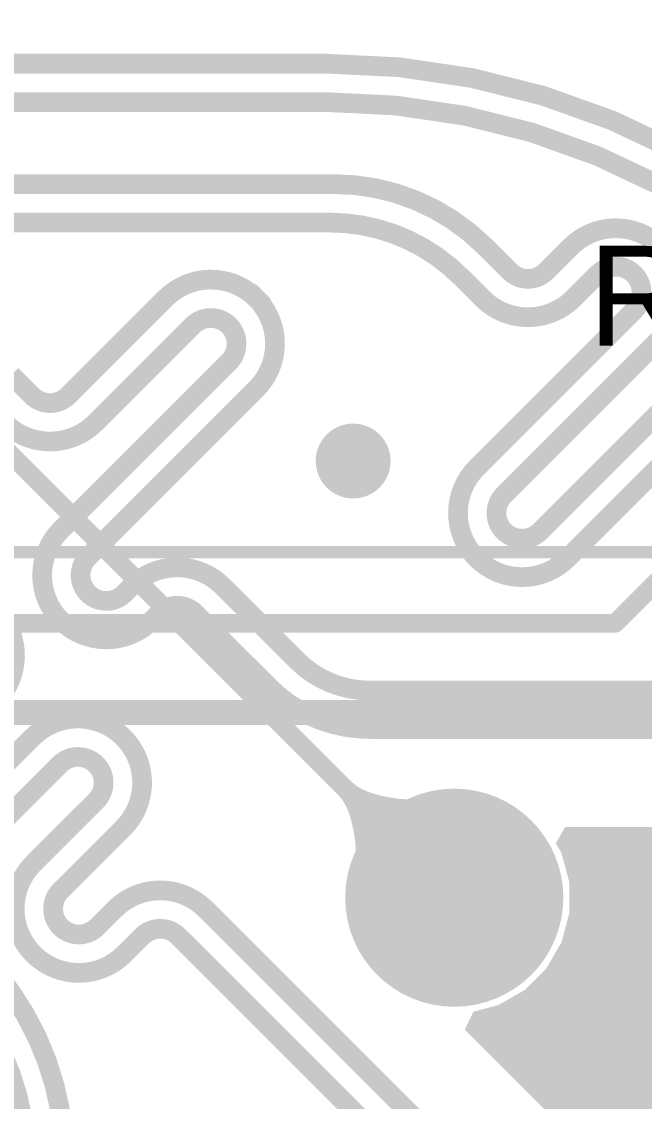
# Model space of a CAD drawing. Header units: inches. Extents: x -0.1 to 94.8, y -0.8 to 67.1.
# Drawn here: x 46.34 to 51.33, y 29.87 to 38.52 of the extents above; entities that cross this region are included whole.
import ezdxf

# ---------------------------------------------------------------- set-up
doc = ezdxf.new("R2010")
doc.units = ezdxf.units.IN
for name, color, linetype in [('Board Layer Stack Bottom Overlay', 54, 'Continuous'), ('Board Layer Stack Bottom Solder', 6, 'Continuous'), ('Bottom Layer', 5, 'Continuous'), ('Layer 1', 76, 'Continuous'), ('Layer 2', 16, 'Continuous'), ('Mechanical 15', 56, 'Continuous'), ('Mechanical 20', 56, 'Continuous'), ('Multi-Layer', 9, 'Continuous'), ('Pad Holes', 156, 'Continuous'), ('Top Layer', 1, 'Continuous'), ('Top Overlay', 2, 'Continuous'), ('Top Solder', 216, 'Continuous'), ('Via Holes', 16, 'Continuous')]:
    doc.layers.add(name, color=color, linetype=linetype)
doc.styles.add('Arial', font='', dxfattribs={"height": 0.2})
doc.styles.get('Arial').set_extended_font_data('Arial')

# ---------------------------------------------------------------- blocks, each defined once
blk = doc.blocks.new('JK00136NL_B_54')
at = {"layer": 'Board Layer Stack Bottom Solder'}
h = blk.add_hatch(color=6, dxfattribs=at)
edge = h.paths.add_edge_path()
edge.add_arc((14.740001, -3.58000046), 0.8741003599999999, 0, 360)
at = {"layer": 'Bottom Layer'}
h = blk.add_hatch(color=5, dxfattribs=at)
edge = h.paths.add_edge_path()
edge.add_arc((14.740001, -3.58000046), 0.77250036, 0, 360)
at = {"layer": 'Layer 1'}
h = blk.add_hatch(color=76, dxfattribs=at)
edge = h.paths.add_edge_path()
edge.add_arc((14.740001, -3.58000046), 0.77250036, 0, 360)
at = {"layer": 'Layer 2'}
h = blk.add_hatch(color=16, dxfattribs=at)
edge = h.paths.add_edge_path()
edge.add_arc((14.740001, -3.58000046), 0.77250036, 0, 360)
at = {"layer": 'Multi-Layer'}
h = blk.add_hatch(color=9, dxfattribs=at)
edge = h.paths.add_edge_path()
edge.add_arc((14.740001, -3.58000046), 0.77250036, 0, 360)
at = {"layer": 'Pad Holes'}
h = blk.add_hatch(color=7, dxfattribs=at)
edge = h.paths.add_edge_path()
edge.add_arc((14.740001, -3.58000046), 0.51500024, 0, 360)
at = {"layer": 'Top Layer'}
h = blk.add_hatch(color=1, dxfattribs=at)
edge = h.paths.add_edge_path()
edge.add_arc((14.740001, -3.58000046), 0.77250036, 0, 360)
at = {"layer": 'Top Solder'}
h = blk.add_hatch(color=216, dxfattribs=at)
edge = h.paths.add_edge_path()
edge.add_arc((14.740001, -3.58000046), 0.8741003599999999, 0, 360)
at = {"layer": 'Board Layer Stack Bottom Overlay'}
blk.add_lwpolyline([(16.20000062, 8.39499972, 0.1499997, 0.1499997, 0), (16.20000062, -8.39499972, 0.1499997, 0.1499997, 0)], format="xyseb", dxfattribs=at)
at = {"layer": 'Mechanical 15'}
blk.add_lwpolyline([(16.2249993, 8.39499972, 0.1999996, 0.1999996, 0), (16.2249993, -8.39499972, 0.1999996, 0.1999996, 0)], format="xyseb", dxfattribs=at)
at = {"layer": 'Mechanical 20'}
blk.add_lwpolyline([(17.51000054, 10.24199882, 0.0999998, 0.0999998, 0), (17.51000054, -10.24199882, 0.0999998, 0.0999998, 0)], format="xyseb", dxfattribs=at)

msp = doc.modelspace()

# ---------------------------------------------------------------- hatches: boundary and pattern name
at = {"layer": 'Bottom Layer'}
h = msp.add_hatch(color=5, dxfattribs=at)
edge = h.paths.add_edge_path()
edge.add_arc((48.99994771999999, 34.99997571999999), 0.2999994, 0, 360)
msp.add_hatch(color=5, dxfattribs=at).paths.add_polyline_path([(51.53673207999999, 31.93637504), (51.49036946, 31.85607294), (51.42750191999999, 31.6214506), (51.42750191999999, 31.3785504), (51.49036946, 31.14392806), (51.61181702, 30.93357288), (51.78357436, 30.76181554), (51.99392953999999, 30.64036798), (52.22855187999999, 30.57750044), (52.47145207999999, 30.57750044), (52.70607441999999, 30.64036798), (52.9164296, 30.76181554), (53.08818694, 30.93357288), (53.13897678, 31.02154324), (53.28769123999999, 31.04112156), (53.85177698, 30.47703582), (53.8517846, 30.47702566), (53.97142876, 30.35738404), (53.97143638, 30.35737388), (54.11574393999999, 30.21306632), (53.57337265999999, 29.67069504), (53.57336249999999, 29.67068742), (53.5702256, 29.67382432), (53.36296921999999, 29.40372326), (53.31878084, 29.29704072), (53.18916463999999, 29.29697722), (53.15936281999999, 29.3041451), (53.04857563999999, 29.49603448), (52.88603596, 29.65857416), (52.686966, 29.77350662), (52.46493444, 29.8329985), (52.23506952, 29.8329985), (52.01303796, 29.77350662), (51.813968, 29.65857416), (51.65142831999999, 29.49603448), (51.53649586, 29.29696452), (51.47700397999999, 29.07493296), (51.47700397999999, 28.84506804), (51.50362318, 28.7457261), (51.40811155999999, 28.6212534), (51.25189139999999, 28.6212534), (51.15637978, 28.7457261), (51.18299898, 28.84506804), (51.18299898, 29.07493296), (51.1235071, 29.29696452), (51.00857464, 29.49603448), (50.84603496, 29.65857416), (50.646965, 29.77350662), (50.5326142, 29.80414664), (49.89412424, 30.4426366), (49.96295316, 30.58594086), (50.16607441999999, 30.64036798), (50.3764296, 30.76181554), (50.54818694, 30.93357288), (50.6696345, 31.14392806), (50.73250204, 31.3785504), (50.73250204, 31.6214506), (50.6696345, 31.85607294), (50.62327188, 31.93637504), (50.69827046, 32.06627826), (51.4617335, 32.06627826)])
at = {"layer": 'Layer 1'}
h = msp.add_hatch(color=76, dxfattribs=at)
edge = h.paths.add_edge_path()
edge.add_arc((48.99994771999999, 34.99997571999999), 0.2999994, 0, 360)
at = {"layer": 'Layer 2'}
h = msp.add_hatch(color=16, dxfattribs=at)
edge = h.paths.add_edge_path()
edge.add_arc((48.99994771999999, 34.99997571999999), 0.2999994, 0, 360)
msp.add_hatch(color=16, dxfattribs=at).paths.add_polyline_path([(48.99163176, 32.42443604), (49.02826618, 32.39438784), (49.07477612, 32.3676391), (49.13115904, 32.34418982), (49.1974124, 32.32404254), (49.27354128, 32.30719472), (49.35954314, 32.29364636), (49.56116325999999, 32.2764531), (49.67678406, 32.2728082), (49.80227784, 32.27246276), (49.03753972, 31.50772464), (49.03719427999999, 31.63321842), (49.01635612, 31.95045934), (49.00280776, 32.0364612), (48.98595993999999, 32.11259008), (48.96581266, 32.17884344), (48.94236338, 32.23522636), (48.91561464, 32.2817363), (48.88556644, 32.31837072)])
at = {"layer": 'Top Layer'}
h = msp.add_hatch(color=1, dxfattribs=at)
edge = h.paths.add_edge_path()
edge.add_arc((48.99994771999999, 34.99997571999999), 0.2999994, 0, 360)
at = {"layer": 'Via Holes'}
h = msp.add_hatch(color=7, dxfattribs=at)
edge = h.paths.add_edge_path()
edge.add_arc((48.99994771999999, 34.99997571999999), 0.1499997, 0, 360)

# ---------------------------------------------------------------- linework, layer by layer
at = {"layer": 'Bottom Layer'}
for points in [[(44.83210235999999, 38.18500364, 0.1580007, 0.1580007, 0), (48.78589176, 38.18500364, 0.1580007, 0.1580007, 0)], [(48.78588921999999, 38.18500364, 0.1580007, 0.1580007, -0.1988393543510983), (53.0177883, 36.43278718, 0.1580007, 0.1580007, 0)], [(44.83210235999999, 37.87700323999999, 0.1580007, 0.1580007, 0), (48.78589176, 37.87700323999999, 0.1580007, 0.1580007, 0)], [(48.78588921999999, 37.87700323999999, 0.1580007, 0.1580007, -0.1988387445991846), (52.8000595, 36.21493646, 0.1580007, 0.1580007, 0)], [(44.597447, 37.2196614, 0.1580007, 0.1580007, 0), (48.78145692, 37.2196614, 0.1580007, 0.1580007, 0)], [(48.78145692, 37.2196614, 0.1580007, 0.1580007, 0), (48.84655966, 37.2196614, 0.1580007, 0.1580007, 0)], [(48.84655712, 37.2196614, 0.1580007, 0.1580007, -0.198912367379658), (50.05750466, 36.71806982, 0.1580007, 0.1580007, 0)], [(44.597447, 36.911661, 0.1580007, 0.1580007, 0), (48.78145692, 36.911661, 0.1580007, 0.1580007, 0)], [(48.78145692, 36.911661, 0.1580007, 0.1580007, 0), (48.80759098, 36.911661, 0.1580007, 0.1580007, 0)], [(48.80769257999999, 36.911661, 0.1580007, 0.1580007, -0.0001607510080370094), (48.80759098, 36.911661, 0.1580007, 0.1580007, 0)], [(48.80769512, 36.91165846, 0.1580007, 0.1580007, -0.2006120642297028), (49.86801558, 36.47197938, 0.1580007, 0.1580007, 0)], [(50.74102882, 36.71556284, 0.1580007, 0.1580007, -0.3756625031943547), (51.41636656, 36.76067324, 0.1580007, 0.1580007, 0)], [(50.05750466, 36.71806982, 0.1580007, 0.1580007, 0), (50.0575072, 36.71806982, 0.1580007, 0.1580007, 0)], [(50.0575072, 36.71806982, 0.1580007, 0.1580007, 0), (50.05957476, 36.71600226, 0.1580007, 0.1580007, 0)], [(50.05957476, 36.71600226, 0.1580007, 0.1580007, 0), (50.05957729999999, 36.71600226, 0.1580007, 0.1580007, 0)], [(50.05957729999999, 36.71600226, 0.1580007, 0.1580007, 0), (50.09009286, 36.6854867, 0.1580007, 0.1580007, 0)], [(50.54618542, 36.52071944, 0.1580007, 0.1580007, 0), (50.74102882, 36.71556284, 0.1580007, 0.1580007, 0)], [(50.09009032, 36.68548415999999, 0.1580007, 0.1580007, 0), (50.09009286, 36.6854867, 0.1580007, 0.1580007, 0)], [(50.09009032, 36.68548415999999, 0.1580007, 0.1580007, 0), (50.25485504, 36.52071944, 0.1580007, 0.1580007, 0)], [(50.95881858, 36.49777308, 0.1580007, 0.1580007, -0.9984666764447183), (51.25059346, 36.20689736, 0.1580007, 0.1580007, 0)], [(47.496349, 36.30399648, 0.1580007, 0.1580007, -0.3756611733013923), (48.17168674, 36.34910688, 0.1580007, 0.1580007, 0)], [(49.86801304, 36.47197684, 0.1580007, 0.1580007, 0), (49.86801558, 36.47197684, 0.1580007, 0.1580007, 0)], [(49.86801558, 36.47197684, 0.1580007, 0.1580007, 0), (49.86970468, 36.47028774, 0.1580007, 0.1580007, 0)], [(49.86970468, 36.47028774, 0.1580007, 0.1580007, 0), (49.8697123, 36.47028774, 0.1580007, 0.1580007, 0)], [(49.8697123, 36.47028774, 0.1580007, 0.1580007, 0), (49.8723031, 36.46769694, 0.1580007, 0.1580007, 0)], [(49.87230056, 36.46769439999999, 0.1580007, 0.1580007, 0), (49.8723031, 36.46769694, 0.1580007, 0.1580007, 0)], [(49.87230056, 36.46769439999999, 0.1580007, 0.1580007, 0), (49.91312344, 36.42687152, 0.1580007, 0.1580007, 0)], [(50.54618542, 36.52071944, 0.1580007, 0.1580007, -0.4142161160012043), (50.25485758, 36.52072198, 0.1580007, 0.1580007, 0)], [(50.76397264, 36.30293222, 0.1580007, 0.1580007, 0), (50.95881603999999, 36.49777562, 0.1580007, 0.1580007, 0)], [(50.95881603999999, 36.49777562, 0.1580007, 0.1580007, 0), (50.95881858, 36.49777308, 0.1580007, 0.1580007, 0)], [(49.91312344, 36.42687406, 0.1580007, 0.1580007, 0), (49.91312598, 36.42687406, 0.1580007, 0.1580007, 0)], [(49.91312598, 36.42687406, 0.1580007, 0.1580007, 0), (49.93200072, 36.40799931999999, 0.1580007, 0.1580007, 0)], [(49.93200072, 36.40799931999999, 0.1580007, 0.1580007, 0), (49.93200325999999, 36.40799931999999, 0.1580007, 0.1580007, 0)], [(49.93200325999999, 36.40799931999999, 0.1580007, 0.1580007, 0), (50.0361966, 36.30380598, 0.1580007, 0.1580007, 0)], [(46.71713288, 35.52477782, 0.1580007, 0.1580007, 0), (47.496349, 36.30399394, 0.1580007, 0.1580007, 0)], [(48.17168674, 36.34910434, 0.1580007, 0.1580007, 0), (48.17814595999999, 36.34910434, 0.1580007, 0.1580007, 0)], [(48.17814595999999, 36.34910434, 0.1580007, 0.1580007, 0), (48.22297696, 36.30427333999999, 0.1580007, 0.1580007, 0)], [(48.22297696, 36.30427333999999, 0.1580007, 0.1580007, -0.000383972454309028), (48.22353322, 36.30371708, 0.1580007, 0.1580007, 0)], [(48.22353322, 36.30371453999999, 0.1580007, 0.1580007, 0), (48.26836168, 36.25888608, 0.1580007, 0.1580007, 0)], [(50.03625247999999, 36.30374756, 0.1580007, 0.1580007, -0.000134115230310121), (50.03619406, 36.30380598, 0.1580007, 0.1580007, 0)], [(50.76397518, 36.30293222, 0.1580007, 0.1580007, -0.4148728150202895), (50.03625247999999, 36.30374756, 0.1580007, 0.1580007, 0)], [(50.76397264, 36.30293476, 0.1580007, 0.1580007, 0), (50.76397518, 36.30293222, 0.1580007, 0.1580007, 0)], [(48.26835913999999, 36.25243448, 0.1580007, 0.1580007, -0.3756711314961124), (48.22324874, 35.57708404, 0.1580007, 0.1580007, 0)], [(48.26836168, 36.25243193999999, 0.1580007, 0.1580007, 0), (48.26836168, 36.25888862, 0.1580007, 0.1580007, 0)], [(49.99048422, 34.94678811999999, 0.1580007, 0.1580007, 0), (51.25059346, 36.20689736, 0.1580007, 0.1580007, 0)], [(47.71413876, 36.08620671999999, 0.1580007, 0.1580007, -0.9984652885303531), (48.00591364, 35.79532845999999, 0.1580007, 0.1580007, 0)], [(46.9349201, 35.3069906, 0.1580007, 0.1580007, 0), (47.71413621999999, 36.08620671999999, 0.1580007, 0.1580007, 0)], [(47.71413621999999, 36.08620671999999, 0.1580007, 0.1580007, 0), (47.71413876, 36.08620418, 0.1580007, 0.1580007, 0)], [(50.20827144, 34.7290009, 0.1580007, 0.1580007, 0), (51.46723005999999, 35.98795952, 0.1580007, 0.1580007, 0)], [(46.65853, 34.44794482, 0.1580007, 0.1580007, 0), (48.00591364, 35.79532845999999, 0.1580007, 0.1580007, 0)], [(50.4991497, 34.43722347999999, 0.1580007, 0.1580007, 0), (51.84957118, 35.78764496, 0.1580007, 0.1580007, 0)], [(46.26103778, 35.68954254, 0.1580007, 0.1580007, 0), (46.4258025, 35.52477782, 0.1580007, 0.1580007, 0)], [(46.71713288, 35.52477782, 0.1580007, 0.1580007, -0.4142135623730951), (46.42580503999999, 35.52477782, 0.1580007, 0.1580007, 0)], [(46.87631722, 34.2301576, 0.1580007, 0.1580007, 0), (48.22255024, 35.57639062, 0.1580007, 0.1580007, 0)], [(48.22325128, 35.57708658, 0.1580007, 0.1580007, -0.001605704291821348), (48.22255024, 35.57639062, 0.1580007, 0.1580007, 0)], [(50.71808499999999, 34.22058434, 0.1580007, 0.1580007, 0), (52.0673584, 35.56985774, 0.1580007, 0.1580007, 0)], [(46.93492264, 35.30698805999999, 0.1580007, 0.1580007, -0.4148731579082615), (46.20719994, 35.30780848, 0.1580007, 0.1580007, 0)], [(46.9349201, 35.30699314, 0.1580007, 0.1580007, 0), (46.93492264, 35.3069906, 0.1580007, 0.1580007, 0)], [(49.98996352, 34.22040908, 0.1580007, 0.1580007, -0.4137909435407522), (49.99048422, 34.94678811999999, 0.1580007, 0.1580007, 0)], [(50.4991497, 34.43722347999999, 0.1580007, 0.1580007, -0.9984449132967944), (50.20827144, 34.72899836, 0.1580007, 0.1580007, 0)], [(50.20827144, 34.72899836, 0.1580007, 0.1580007, 0), (50.20827144, 34.7290009, 0.1580007, 0.1580007, 0)], [(46.65801183999999, 33.7215607, 0.1580007, 0.1580007, -0.4137944444854764), (46.65853, 34.44794735999999, 0.1580007, 0.1580007, 0)], [(47.16719548, 33.93838018, 0.1580007, 0.1580007, -0.9984478621548867), (46.87631722, 34.23015506, 0.1580007, 0.1580007, 0)], [(46.87631722, 34.23015506, 0.1580007, 0.1580007, 0), (46.87631722, 34.2301576, 0.1580007, 0.1580007, 0)], [(49.99002448, 34.22034557999999, 0.1580007, 0.1580007, -0.0001399486445516376), (49.98996352, 34.22040908, 0.1580007, 0.1580007, 0)], [(49.99002194, 34.22034557999999, 0.1580007, 0.1580007, 0), (49.99020482, 34.2201627, 0.1580007, 0.1580007, 0)], [(49.99076362, 34.21960644, 0.1580007, 0.1580007, -0.0003843680420593762), (49.99020736, 34.2201627, 0.1580007, 0.1580007, 0)], [(49.99076362, 34.2196039, 0.1580007, 0.1580007, 0), (49.99126146, 34.21910606, 0.1580007, 0.1580007, 0)], [(49.99139608, 34.21897397999999, 0.1580007, 0.1580007, -0.0003061498352590103), (49.99126146, 34.2191086, 0.1580007, 0.1580007, 0)], [(50.7173865, 34.21988076, 0.1580007, 0.1580007, -0.413476873681927), (49.99139608, 34.21897397999999, 0.1580007, 0.1580007, 0)], [(50.71808499999999, 34.22058434, 0.1580007, 0.1580007, -0.00160945886070411), (50.7173865, 34.21988076, 0.1580007, 0.1580007, 0)], [(47.22624032, 33.99742756, 0.1580007, 0.1580007, -0.4142186743333593), (47.95315275999999, 33.99743518, 0.1580007, 0.1580007, 0)], [(47.16719548, 33.93838018, 0.1580007, 0.1580007, 0), (47.22624286, 33.99742756, 0.1580007, 0.1580007, 0)], [(47.22624286, 33.99742756, 0.1580007, 0.1580007, 0), (47.22624286, 33.9974301, 0.1580007, 0.1580007, 0)], [(47.95315275999999, 33.9974301, 0.1580007, 0.1580007, 0), (48.53095958, 33.41962328, 0.1580007, 0.1580007, 0)], [(47.38613078, 33.72174104, 0.1580007, 0.1580007, 0), (47.44403261999999, 33.77964288, 0.1580007, 0.1580007, 0)], [(47.44403261999999, 33.77964288, 0.1580007, 0.1580007, -0.4142186743333593), (47.735363, 33.77964541999999, 0.1580007, 0.1580007, 0)], [(47.735363, 33.77964288, 0.1580007, 0.1580007, 0), (48.31316982, 33.20183606, 0.1580007, 0.1580007, 0)], [(46.18521624, 33.75232264, 0.1580007, 0.1580007, -0.3756605095022637), (46.14010838, 33.07698744, 0.1580007, 0.1580007, 0)], [(46.65806771999999, 33.72150481999999, 0.1580007, 0.1580007, -0.0001396263410669889), (46.6580093, 33.72156578, 0.1580007, 0.1580007, 0)], [(46.65806771999999, 33.72150228, 0.1580007, 0.1580007, 0), (46.6582506, 33.7213194, 0.1580007, 0.1580007, 0)], [(46.6588094, 33.72076314, 0.1580007, 0.1580007, -0.0003839724543091667), (46.65825313999999, 33.7213194, 0.1580007, 0.1580007, 0)], [(46.6588094, 33.7207606, 0.1580007, 0.1580007, 0), (46.65930724, 33.72026276, 0.1580007, 0.1580007, 0)], [(46.65944185999999, 33.72013068, 0.1580007, 0.1580007, -0.0003054326285969432), (46.65930978, 33.72026276, 0.1580007, 0.1580007, 0)], [(47.38542974, 33.72103492, 0.1580007, 0.1580007, -0.4134725235762177), (46.65944694, 33.72012814, 0.1580007, 0.1580007, 0)], [(47.38613078, 33.72174104, 0.1580007, 0.1580007, -0.001610067626231539), (47.38543228, 33.72103746, 0.1580007, 0.1580007, 0)], [(48.53095704, 33.41962328, 0.1580007, 0.1580007, 0), (48.53095958, 33.41962582, 0.1580007, 0.1580007, 0)], [(48.53095958, 33.41962582, 0.1580007, 0.1580007, 0), (48.54779216, 33.40279324, 0.1580007, 0.1580007, 0)], [(49.13394796, 33.15999971999999, 0.1580007, 0.1580007, -0.198912367379658), (48.54779216, 33.40279324, 0.1580007, 0.1580007, 0)], [(48.31316982, 33.20183606, 0.1580007, 0.1580007, 0), (48.3300024, 33.18500348, 0.1580007, 0.1580007, 0)], [(49.13394542, 32.85199932, 0.1580007, 0.1580007, -0.198912367379658), (48.3300024, 33.18500348, 0.1580007, 0.1580007, 0)], [(49.13394796, 33.15999971999999, 0.1580007, 0.1580007, 0), (51.68891618, 33.15999971999999, 0.1580007, 0.1580007, 0)], [(46.43143114, 32.7856596, 0.1580007, 0.1580007, -0.4142186796260083), (47.15834358, 32.78566214, 0.1580007, 0.1580007, 0)], [(49.13394542, 32.85199932, 0.1580007, 0.1580007, 0), (51.69008966, 32.85199932, 0.1580007, 0.1580007, 0)], [(45.92942046, 32.28364384, 0.1580007, 0.1580007, 0), (46.43073518, 32.78495856, 0.1580007, 0.1580007, 0)], [(46.43073518, 32.78495856, 0.1580007, 0.1580007, -0.001603627429053275), (46.43143114, 32.7856596, 0.1580007, 0.1580007, 0)], [(47.15834358, 32.78566214, 0.1580007, 0.1580007, -0.4142145858207657), (47.15834104, 32.05875478, 0.1580007, 0.1580007, 0)], [(46.14720768, 32.06585662, 0.1580007, 0.1580007, 0), (46.64967302, 32.56832196, 0.1580007, 0.1580007, 0)], [(46.64967302, 32.56832196, 0.1580007, 0.1580007, -0.4133149586669284), (46.94055128, 32.56787238, 0.1580007, 0.1580007, 0)], [(46.94055128, 32.56787238, 0.1580007, 0.1580007, -0.4142186697229828), (46.94055128, 32.27654454, 0.1580007, 0.1580007, 0)], [(46.43923656, 31.77522474, 0.1580007, 0.1580007, 0), (46.94055382, 32.276542, 0.1580007, 0.1580007, 0)], [(46.94055128, 32.27654454, 0.1580007, 0.1580007, 0), (46.94055382, 32.276542, 0.1580007, 0.1580007, 0)], [(46.6558757, 31.55628944, 0.1580007, 0.1580007, 0), (47.15834104, 32.05875478, 0.1580007, 0.1580007, 0)], [(46.43853806, 31.04762142, 0.1580007, 0.1580007, -0.4142125389190126), (46.43853298, 31.77452624, 0.1580007, 0.1580007, 0)], [(46.43853298, 31.77452624, 0.1580007, 0.1580007, -0.00160945886070411), (46.43923656, 31.77522474, 0.1580007, 0.1580007, 0)], [(46.65632782, 31.26541117999999, 0.1580007, 0.1580007, -0.4133124066238796), (46.6558757, 31.55628944, 0.1580007, 0.1580007, 0)], [(47.09045446, 31.40820998, 0.1580007, 0.1580007, -0.4142186796260083), (47.8173669, 31.40821252, 0.1580007, 0.1580007, 0)], [(46.94765566, 31.26540864, 0.1580007, 0.1580007, 0), (47.09045446, 31.40820744, 0.1580007, 0.1580007, 0)], [(47.09045446, 31.40820744, 0.1580007, 0.1580007, 0), (47.09045446, 31.40820998, 0.1580007, 0.1580007, 0)], [(47.81736436, 31.40820998, 0.1580007, 0.1580007, 0), (48.3197916, 30.90578274, 0.1580007, 0.1580007, 0)], [(46.94765312, 31.26540864, 0.1580007, 0.1580007, -0.4142084550861817), (46.65632782, 31.26541117999999, 0.1580007, 0.1580007, 0)], [(46.94765312, 31.26540864, 0.1580007, 0.1580007, 0), (46.94765566, 31.26540864, 0.1580007, 0.1580007, 0)], [(47.16544287999999, 31.04762142, 0.1580007, 0.1580007, 0), (47.30824422, 31.19042276, 0.1580007, 0.1580007, 0)], [(47.30824422, 31.19042276, 0.1580007, 0.1580007, -0.4142212233603136), (47.5995746, 31.19042276, 0.1580007, 0.1580007, 0)], [(47.5995746, 31.19042276, 0.1580007, 0.1580007, 0), (48.10200438, 30.68799298, 0.1580007, 0.1580007, 0)], [(45.9967457, 31.05383426, 0.1580007, 0.1580007, -0.198912367379658), (46.68799908, 29.38500092, 0.1580007, 0.1580007, 0)], [(47.16544287999999, 31.04762142, 0.1580007, 0.1580007, -0.4142125389261651), (46.43853806, 31.04762142, 0.1580007, 0.1580007, 0)], [(45.77895847999999, 30.8360445, 0.1580007, 0.1580007, -0.1989123673796588), (46.37999867999999, 29.38500092, 0.1580007, 0.1580007, 0)], [(48.3197916, 30.90578274, 0.1580007, 0.1580007, 0), (48.43944338, 30.78613096, 0.1580007, 0.1580007, 0)], [(48.43944338, 30.7861335, 0.1580007, 0.1580007, 0), (48.43944592, 30.78613604, 0.1580007, 0.1580007, 0)], [(48.43944592, 30.78613604, 0.1580007, 0.1580007, 0), (50.23417182, 28.99141014, 0.1580007, 0.1580007, 0)], [(48.10200438, 30.68799552, 0.1580007, 0.1580007, 0), (48.10200691999999, 30.68799552, 0.1580007, 0.1580007, 0)], [(48.10200691999999, 30.68799552, 0.1580007, 0.1580007, 0), (48.22165615999999, 30.56834628, 0.1580007, 0.1580007, 0)], [(48.22165362, 30.56834374, 0.1580007, 0.1580007, 0), (48.22165615999999, 30.56834628, 0.1580007, 0.1580007, 0)], [(48.22165615999999, 30.56834374, 0.1580007, 0.1580007, 0), (49.05598266, 29.73401724, 0.1580007, 0.1580007, 0)]]:
    msp.add_lwpolyline(points, format="xyseb", dxfattribs=at)
for points in [[(48.74638968, 38.18500364, 0.07899908, 0.07899908, 1), (48.82538876, 38.18500364, 0.07899908, 0.07899908, 1)], [(48.74639222, 38.18500364, 0.07899908, 0.07899908, 1), (48.8253913, 38.18500364, 0.07899908, 0.07899908, 1)], [(48.74638968, 37.87700323999999, 0.07899908, 0.07899908, 1), (48.82538876, 37.87700323999999, 0.07899908, 0.07899908, 1)], [(48.74639222, 37.87700323999999, 0.07899908, 0.07899908, 1), (48.8253913, 37.87700323999999, 0.07899908, 0.07899908, 1)], [(48.74195738, 37.2196614, 0.07899908, 0.07899908, 1), (48.82095646, 37.2196614, 0.07899908, 0.07899908, 1)], [(48.74195738, 37.2196614, 0.07899908, 0.07899908, 1), (48.82095646, 37.2196614, 0.07899908, 0.07899908, 1)], [(48.80705758, 37.2196614, 0.07899908, 0.07899908, 1), (48.88605666, 37.2196614, 0.07899908, 0.07899908, 1)], [(48.80706012, 37.2196614, 0.07899908, 0.07899908, 1), (48.8860592, 37.2196614, 0.07899908, 0.07899908, 1)], [(48.74195738, 36.911661, 0.07899908, 0.07899908, 1), (48.82095646, 36.911661, 0.07899908, 0.07899908, 1)], [(48.74195738, 36.911661, 0.07899908, 0.07899908, 1), (48.82095646, 36.911661, 0.07899908, 0.07899908, 1)], [(48.76809144, 36.911661, 0.07899908, 0.07899908, 1), (48.84709052, 36.911661, 0.07899908, 0.07899908, 1)], [(48.76809144, 36.911661, 0.07899908, 0.07899908, 1), (48.84709052, 36.911661, 0.07899908, 0.07899908, 1)], [(48.76819303999999, 36.911661, 0.07899908, 0.07899908, 1), (48.84719212, 36.911661, 0.07899908, 0.07899908, 1)], [(48.76819558, 36.91165846, 0.07899908, 0.07899908, 1), (48.84719466, 36.91165846, 0.07899908, 0.07899908, 1)], [(50.01800512, 36.71806982, 0.07899908, 0.07899908, 1), (50.0970042, 36.71806982, 0.07899908, 0.07899908, 1)], [(50.01800512, 36.71806982, 0.07899908, 0.07899908, 1), (50.0970042, 36.71806982, 0.07899908, 0.07899908, 1)], [(50.01800765999999, 36.71806982, 0.07899908, 0.07899908, 1), (50.09700674, 36.71806982, 0.07899908, 0.07899908, 1)], [(50.01800765999999, 36.71806982, 0.07899908, 0.07899908, 1), (50.09700674, 36.71806982, 0.07899908, 0.07899908, 1)], [(50.02007522, 36.71600226, 0.07899908, 0.07899908, 1), (50.09907429999999, 36.71600226, 0.07899908, 0.07899908, 1)], [(50.02007522, 36.71600226, 0.07899908, 0.07899908, 1), (50.09907429999999, 36.71600226, 0.07899908, 0.07899908, 1)], [(50.02007775999999, 36.71600226, 0.07899908, 0.07899908, 1), (50.09907684, 36.71600226, 0.07899908, 0.07899908, 1)], [(50.02007775999999, 36.71600226, 0.07899908, 0.07899908, 1), (50.09907684, 36.71600226, 0.07899908, 0.07899908, 1)], [(50.70152928, 36.71556284, 0.07899908, 0.07899908, 1), (50.78052836, 36.71556284, 0.07899908, 0.07899908, 1)], [(50.70152928, 36.71556284, 0.07899908, 0.07899908, 1), (50.78052836, 36.71556284, 0.07899908, 0.07899908, 1)], [(50.05059078, 36.68548415999999, 0.07899908, 0.07899908, 1), (50.12958986, 36.68548415999999, 0.07899908, 0.07899908, 1)], [(50.05059078, 36.68548415999999, 0.07899908, 0.07899908, 1), (50.12958986, 36.68548415999999, 0.07899908, 0.07899908, 1)], [(50.05059332, 36.6854867, 0.07899908, 0.07899908, 1), (50.1295924, 36.6854867, 0.07899908, 0.07899908, 1)], [(50.05059332, 36.6854867, 0.07899908, 0.07899908, 1), (50.1295924, 36.6854867, 0.07899908, 0.07899908, 1)], [(49.8285135, 36.47197684, 0.07899908, 0.07899908, 1), (49.90751258, 36.47197684, 0.07899908, 0.07899908, 1)], [(49.82851604, 36.47197938, 0.07899908, 0.07899908, 1), (49.90751511999999, 36.47197938, 0.07899908, 0.07899908, 1)], [(49.82851604, 36.47197684, 0.07899908, 0.07899908, 1), (49.90751511999999, 36.47197684, 0.07899908, 0.07899908, 1)], [(49.82851604, 36.47197684, 0.07899908, 0.07899908, 1), (49.90751511999999, 36.47197684, 0.07899908, 0.07899908, 1)], [(49.83020514, 36.47028774, 0.07899908, 0.07899908, 1), (49.90920422, 36.47028774, 0.07899908, 0.07899908, 1)], [(49.83020514, 36.47028774, 0.07899908, 0.07899908, 1), (49.90920422, 36.47028774, 0.07899908, 0.07899908, 1)], [(49.83021275999999, 36.47028774, 0.07899908, 0.07899908, 1), (49.90921184, 36.47028774, 0.07899908, 0.07899908, 1)], [(49.83021275999999, 36.47028774, 0.07899908, 0.07899908, 1), (49.90921184, 36.47028774, 0.07899908, 0.07899908, 1)], [(49.83280102, 36.46769439999999, 0.07899908, 0.07899908, 1), (49.9118001, 36.46769439999999, 0.07899908, 0.07899908, 1)], [(49.83280102, 36.46769439999999, 0.07899908, 0.07899908, 1), (49.9118001, 36.46769439999999, 0.07899908, 0.07899908, 1)], [(49.83280356, 36.46769694, 0.07899908, 0.07899908, 1), (49.91180264, 36.46769694, 0.07899908, 0.07899908, 1)], [(49.83280356, 36.46769694, 0.07899908, 0.07899908, 1), (49.91180264, 36.46769694, 0.07899908, 0.07899908, 1)], [(50.2153555, 36.52071944, 0.07899908, 0.07899908, 1), (50.29435458, 36.52071944, 0.07899908, 0.07899908, 1)], [(50.21535804, 36.52072198, 0.07899908, 0.07899908, 1), (50.29435711999999, 36.52072198, 0.07899908, 0.07899908, 1)], [(50.50668588, 36.52071944, 0.07899908, 0.07899908, 1), (50.58568496, 36.52071944, 0.07899908, 0.07899908, 1)], [(50.50668588, 36.52071944, 0.07899908, 0.07899908, 1), (50.58568496, 36.52071944, 0.07899908, 0.07899908, 1)], [(50.91931649999999, 36.49777562, 0.07899908, 0.07899908, 1), (50.99831558, 36.49777562, 0.07899908, 0.07899908, 1)], [(50.91931649999999, 36.49777562, 0.07899908, 0.07899908, 1), (50.99831558, 36.49777562, 0.07899908, 0.07899908, 1)], [(50.91931904, 36.49777308, 0.07899908, 0.07899908, 1), (50.99831812, 36.49777308, 0.07899908, 0.07899908, 1)], [(50.91931904, 36.49777308, 0.07899908, 0.07899908, 1), (50.99831812, 36.49777308, 0.07899908, 0.07899908, 1)], [(49.8736239, 36.42687406, 0.07899908, 0.07899908, 1), (49.95262298, 36.42687406, 0.07899908, 0.07899908, 1)], [(49.8736239, 36.42687152, 0.07899908, 0.07899908, 1), (49.95262298, 36.42687152, 0.07899908, 0.07899908, 1)], [(49.87362644, 36.42687406, 0.07899908, 0.07899908, 1), (49.95262552, 36.42687406, 0.07899908, 0.07899908, 1)], [(49.87362644, 36.42687406, 0.07899908, 0.07899908, 1), (49.95262552, 36.42687406, 0.07899908, 0.07899908, 1)], [(49.89250118, 36.40799931999999, 0.07899908, 0.07899908, 1), (49.97150025999999, 36.40799931999999, 0.07899908, 0.07899908, 1)], [(49.89250118, 36.40799931999999, 0.07899908, 0.07899908, 1), (49.97150025999999, 36.40799931999999, 0.07899908, 0.07899908, 1)], [(49.89250371999999, 36.40799931999999, 0.07899908, 0.07899908, 1), (49.9715028, 36.40799931999999, 0.07899908, 0.07899908, 1)], [(49.89250371999999, 36.40799931999999, 0.07899908, 0.07899908, 1), (49.9715028, 36.40799931999999, 0.07899908, 0.07899908, 1)], [(47.45684946, 36.30399648, 0.07899908, 0.07899908, 1), (47.53584854, 36.30399648, 0.07899908, 0.07899908, 1)], [(47.45684946, 36.30399394, 0.07899908, 0.07899908, 1), (47.53584854, 36.30399394, 0.07899908, 0.07899908, 1)], [(48.1321872, 36.34910688, 0.07899908, 0.07899908, 1), (48.21118628, 36.34910688, 0.07899908, 0.07899908, 1)], [(48.1321872, 36.34910434, 0.07899908, 0.07899908, 1), (48.21118628, 36.34910434, 0.07899908, 0.07899908, 1)], [(48.13864641999999, 36.34910434, 0.07899908, 0.07899908, 1), (48.2176455, 36.34910434, 0.07899908, 0.07899908, 1)], [(48.13864641999999, 36.34910434, 0.07899908, 0.07899908, 1), (48.2176455, 36.34910434, 0.07899908, 0.07899908, 1)], [(48.18347742, 36.30427333999999, 0.07899908, 0.07899908, 1), (48.2624765, 36.30427333999999, 0.07899908, 0.07899908, 1)], [(48.18347742, 36.30427333999999, 0.07899908, 0.07899908, 1), (48.2624765, 36.30427333999999, 0.07899908, 0.07899908, 1)], [(48.18403368, 36.30371708, 0.07899908, 0.07899908, 1), (48.26303275999999, 36.30371708, 0.07899908, 0.07899908, 1)], [(48.18403368, 36.30371453999999, 0.07899908, 0.07899908, 1), (48.26303275999999, 36.30371453999999, 0.07899908, 0.07899908, 1)], [(49.99669452, 36.30380598, 0.07899908, 0.07899908, 1), (50.0756936, 36.30380598, 0.07899908, 0.07899908, 1)], [(49.99669706, 36.30380598, 0.07899908, 0.07899908, 1), (50.07569614, 36.30380598, 0.07899908, 0.07899908, 1)], [(49.99675293999999, 36.30374756, 0.07899908, 0.07899908, 1), (50.07575202, 36.30374756, 0.07899908, 0.07899908, 1)], [(49.99675293999999, 36.30374756, 0.07899908, 0.07899908, 1), (50.07575202, 36.30374756, 0.07899908, 0.07899908, 1)], [(50.7244731, 36.30293476, 0.07899908, 0.07899908, 1), (50.80347218, 36.30293476, 0.07899908, 0.07899908, 1)], [(50.7244731, 36.30293222, 0.07899908, 0.07899908, 1), (50.80347218, 36.30293222, 0.07899908, 0.07899908, 1)], [(50.72447564, 36.30293222, 0.07899908, 0.07899908, 1), (50.80347472, 36.30293222, 0.07899908, 0.07899908, 1)], [(50.72447564, 36.30293222, 0.07899908, 0.07899908, 1), (50.80347472, 36.30293222, 0.07899908, 0.07899908, 1)], [(48.2288596, 36.25243448, 0.07899908, 0.07899908, 1), (48.30785868, 36.25243448, 0.07899908, 0.07899908, 1)], [(48.22886214, 36.25888862, 0.07899908, 0.07899908, 1), (48.30786122, 36.25888862, 0.07899908, 0.07899908, 1)], [(48.22886214, 36.25888608, 0.07899908, 0.07899908, 1), (48.30786122, 36.25888608, 0.07899908, 0.07899908, 1)], [(48.22886214, 36.25243193999999, 0.07899908, 0.07899908, 1), (48.30786122, 36.25243193999999, 0.07899908, 0.07899908, 1)], [(51.21109392, 36.20689736, 0.07899908, 0.07899908, 1), (51.290093, 36.20689736, 0.07899908, 0.07899908, 1)], [(51.21109392, 36.20689736, 0.07899908, 0.07899908, 1), (51.290093, 36.20689736, 0.07899908, 0.07899908, 1)], [(47.67463667999999, 36.08620671999999, 0.07899908, 0.07899908, 1), (47.75363575999999, 36.08620671999999, 0.07899908, 0.07899908, 1)], [(47.67463667999999, 36.08620671999999, 0.07899908, 0.07899908, 1), (47.75363575999999, 36.08620671999999, 0.07899908, 0.07899908, 1)], [(47.67463922, 36.08620671999999, 0.07899908, 0.07899908, 1), (47.7536383, 36.08620671999999, 0.07899908, 0.07899908, 1)], [(47.67463922, 36.08620418, 0.07899908, 0.07899908, 1), (47.7536383, 36.08620418, 0.07899908, 0.07899908, 1)], [(47.9664141, 35.79532845999999, 0.07899908, 0.07899908, 1), (48.04541318, 35.79532845999999, 0.07899908, 0.07899908, 1)], [(47.9664141, 35.79532845999999, 0.07899908, 0.07899908, 1), (48.04541318, 35.79532845999999, 0.07899908, 0.07899908, 1)], [(46.38630296, 35.52477782, 0.07899908, 0.07899908, 1), (46.46530204, 35.52477782, 0.07899908, 0.07899908, 1)], [(46.3863055, 35.52477782, 0.07899908, 0.07899908, 1), (46.46530457999999, 35.52477782, 0.07899908, 0.07899908, 1)], [(46.67763334, 35.52477782, 0.07899908, 0.07899908, 1), (46.75663242, 35.52477782, 0.07899908, 0.07899908, 1)], [(46.67763334, 35.52477782, 0.07899908, 0.07899908, 1), (46.75663242, 35.52477782, 0.07899908, 0.07899908, 1)], [(48.1830507, 35.57639062, 0.07899908, 0.07899908, 1), (48.26204978, 35.57639062, 0.07899908, 0.07899908, 1)], [(48.1830507, 35.57639062, 0.07899908, 0.07899908, 1), (48.26204978, 35.57639062, 0.07899908, 0.07899908, 1)], [(48.18374919999999, 35.57708404, 0.07899908, 0.07899908, 1), (48.26274828, 35.57708404, 0.07899908, 0.07899908, 1)], [(48.18375174, 35.57708658, 0.07899908, 0.07899908, 1), (48.26275082, 35.57708658, 0.07899908, 0.07899908, 1)], [(46.89542056, 35.30699314, 0.07899908, 0.07899908, 1), (46.97441964, 35.30699314, 0.07899908, 0.07899908, 1)], [(46.89542056, 35.3069906, 0.07899908, 0.07899908, 1), (46.97441964, 35.3069906, 0.07899908, 0.07899908, 1)], [(46.8954231, 35.3069906, 0.07899908, 0.07899908, 1), (46.97442218, 35.3069906, 0.07899908, 0.07899908, 1)], [(46.8954231, 35.30698805999999, 0.07899908, 0.07899908, 1), (46.97442218, 35.30698805999999, 0.07899908, 0.07899908, 1)], [(49.95098468, 34.94678811999999, 0.07899908, 0.07899908, 1), (50.02998376, 34.94678811999999, 0.07899908, 0.07899908, 1)], [(49.95098468, 34.94678811999999, 0.07899908, 0.07899908, 1), (50.02998376, 34.94678811999999, 0.07899908, 0.07899908, 1)], [(50.1687719, 34.7290009, 0.07899908, 0.07899908, 1), (50.24777098, 34.7290009, 0.07899908, 0.07899908, 1)], [(50.1687719, 34.7290009, 0.07899908, 0.07899908, 1), (50.24777098, 34.7290009, 0.07899908, 0.07899908, 1)], [(50.1687719, 34.72899836, 0.07899908, 0.07899908, 1), (50.24777098, 34.72899836, 0.07899908, 0.07899908, 1)], [(50.1687719, 34.72899836, 0.07899908, 0.07899908, 1), (50.24777098, 34.72899836, 0.07899908, 0.07899908, 1)], [(46.61903046, 34.44794735999999, 0.07899908, 0.07899908, 1), (46.69802953999999, 34.44794735999999, 0.07899908, 0.07899908, 1)], [(46.61903046, 34.44794482, 0.07899908, 0.07899908, 1), (46.69802953999999, 34.44794482, 0.07899908, 0.07899908, 1)], [(50.45965016, 34.43722347999999, 0.07899908, 0.07899908, 1), (50.53864924, 34.43722347999999, 0.07899908, 0.07899908, 1)], [(50.45965016, 34.43722347999999, 0.07899908, 0.07899908, 1), (50.53864924, 34.43722347999999, 0.07899908, 0.07899908, 1)], [(46.83681768, 34.2301576, 0.07899908, 0.07899908, 1), (46.91581676, 34.2301576, 0.07899908, 0.07899908, 1)], [(46.83681768, 34.2301576, 0.07899908, 0.07899908, 1), (46.91581676, 34.2301576, 0.07899908, 0.07899908, 1)], [(46.83681768, 34.23015506, 0.07899908, 0.07899908, 1), (46.91581676, 34.23015506, 0.07899908, 0.07899908, 1)], [(46.83681768, 34.23015506, 0.07899908, 0.07899908, 1), (46.91581676, 34.23015506, 0.07899908, 0.07899908, 1)], [(49.95046397999999, 34.22040908, 0.07899908, 0.07899908, 1), (50.02946306, 34.22040908, 0.07899908, 0.07899908, 1)], [(49.95046397999999, 34.22040908, 0.07899908, 0.07899908, 1), (50.02946306, 34.22040908, 0.07899908, 0.07899908, 1)], [(49.9505224, 34.22034557999999, 0.07899908, 0.07899908, 1), (50.02952148, 34.22034557999999, 0.07899908, 0.07899908, 1)], [(49.95052494, 34.22034557999999, 0.07899908, 0.07899908, 1), (50.02952402, 34.22034557999999, 0.07899908, 0.07899908, 1)], [(49.95070527999999, 34.2201627, 0.07899908, 0.07899908, 1), (50.02970436, 34.2201627, 0.07899908, 0.07899908, 1)], [(49.95070782, 34.2201627, 0.07899908, 0.07899908, 1), (50.0297069, 34.2201627, 0.07899908, 0.07899908, 1)], [(49.95126407999999, 34.21960644, 0.07899908, 0.07899908, 1), (50.03026316, 34.21960644, 0.07899908, 0.07899908, 1)], [(49.95126407999999, 34.2196039, 0.07899908, 0.07899908, 1), (50.03026316, 34.2196039, 0.07899908, 0.07899908, 1)], [(49.95176192, 34.2191086, 0.07899908, 0.07899908, 1), (50.030761, 34.2191086, 0.07899908, 0.07899908, 1)], [(49.95176192, 34.21910606, 0.07899908, 0.07899908, 1), (50.030761, 34.21910606, 0.07899908, 0.07899908, 1)], [(49.95189654, 34.21897397999999, 0.07899908, 0.07899908, 1), (50.03089562, 34.21897397999999, 0.07899908, 0.07899908, 1)], [(49.95189654, 34.21897397999999, 0.07899908, 0.07899908, 1), (50.03089562, 34.21897397999999, 0.07899908, 0.07899908, 1)], [(50.67788696, 34.21988076, 0.07899908, 0.07899908, 1), (50.75688604, 34.21988076, 0.07899908, 0.07899908, 1)], [(50.67788696, 34.21988076, 0.07899908, 0.07899908, 1), (50.75688604, 34.21988076, 0.07899908, 0.07899908, 1)], [(50.67858545999999, 34.22058434, 0.07899908, 0.07899908, 1), (50.75758454, 34.22058434, 0.07899908, 0.07899908, 1)], [(50.67858545999999, 34.22058434, 0.07899908, 0.07899908, 1), (50.75758454, 34.22058434, 0.07899908, 0.07899908, 1)], [(47.12769594, 33.93838018, 0.07899908, 0.07899908, 1), (47.20669502, 33.93838018, 0.07899908, 0.07899908, 1)], [(47.12769594, 33.93838018, 0.07899908, 0.07899908, 1), (47.20669502, 33.93838018, 0.07899908, 0.07899908, 1)], [(47.18674077999999, 33.99742756, 0.07899908, 0.07899908, 1), (47.26573986, 33.99742756, 0.07899908, 0.07899908, 1)], [(47.18674332, 33.9974301, 0.07899908, 0.07899908, 1), (47.2657424, 33.9974301, 0.07899908, 0.07899908, 1)], [(47.18674332, 33.99742756, 0.07899908, 0.07899908, 1), (47.2657424, 33.99742756, 0.07899908, 0.07899908, 1)], [(47.18674332, 33.99742756, 0.07899908, 0.07899908, 1), (47.2657424, 33.99742756, 0.07899908, 0.07899908, 1)], [(47.91365322, 33.99743518, 0.07899908, 0.07899908, 1), (47.9926523, 33.99743518, 0.07899908, 0.07899908, 1)], [(47.91365322, 33.9974301, 0.07899908, 0.07899908, 1), (47.9926523, 33.9974301, 0.07899908, 0.07899908, 1)], [(47.40453308, 33.77964288, 0.07899908, 0.07899908, 1), (47.48353216, 33.77964288, 0.07899908, 0.07899908, 1)], [(47.40453308, 33.77964288, 0.07899908, 0.07899908, 1), (47.48353216, 33.77964288, 0.07899908, 0.07899908, 1)], [(47.69586346, 33.77964541999999, 0.07899908, 0.07899908, 1), (47.77486254, 33.77964541999999, 0.07899908, 0.07899908, 1)], [(47.69586346, 33.77964288, 0.07899908, 0.07899908, 1), (47.77486254, 33.77964288, 0.07899908, 0.07899908, 1)], [(46.61850976, 33.72156578, 0.07899908, 0.07899908, 1), (46.69750884, 33.72156578, 0.07899908, 0.07899908, 1)], [(46.61851229999999, 33.7215607, 0.07899908, 0.07899908, 1), (46.69751137999999, 33.7215607, 0.07899908, 0.07899908, 1)], [(46.61856818, 33.72150481999999, 0.07899908, 0.07899908, 1), (46.69756725999999, 33.72150481999999, 0.07899908, 0.07899908, 1)], [(46.61856818, 33.72150228, 0.07899908, 0.07899908, 1), (46.69756725999999, 33.72150228, 0.07899908, 0.07899908, 1)], [(46.61875106, 33.7213194, 0.07899908, 0.07899908, 1), (46.69775014, 33.7213194, 0.07899908, 0.07899908, 1)], [(46.6187536, 33.7213194, 0.07899908, 0.07899908, 1), (46.69775267999999, 33.7213194, 0.07899908, 0.07899908, 1)], [(46.61930986, 33.72076314, 0.07899908, 0.07899908, 1), (46.69830894, 33.72076314, 0.07899908, 0.07899908, 1)], [(46.61930986, 33.7207606, 0.07899908, 0.07899908, 1), (46.69830894, 33.7207606, 0.07899908, 0.07899908, 1)], [(46.6198077, 33.72026276, 0.07899908, 0.07899908, 1), (46.69880678, 33.72026276, 0.07899908, 0.07899908, 1)], [(46.61981024, 33.72026276, 0.07899908, 0.07899908, 1), (46.69880932, 33.72026276, 0.07899908, 0.07899908, 1)], [(46.61994231999999, 33.72013068, 0.07899908, 0.07899908, 1), (46.6989414, 33.72013068, 0.07899908, 0.07899908, 1)], [(46.6199474, 33.72012814, 0.07899908, 0.07899908, 1), (46.69894648, 33.72012814, 0.07899908, 0.07899908, 1)], [(47.3459302, 33.72103492, 0.07899908, 0.07899908, 1), (47.42492927999999, 33.72103492, 0.07899908, 0.07899908, 1)], [(47.34593273999999, 33.72103746, 0.07899908, 0.07899908, 1), (47.42493182, 33.72103746, 0.07899908, 0.07899908, 1)], [(47.34663124, 33.72174104, 0.07899908, 0.07899908, 1), (47.42563032, 33.72174104, 0.07899908, 0.07899908, 1)], [(47.34663124, 33.72174104, 0.07899908, 0.07899908, 1), (47.42563032, 33.72174104, 0.07899908, 0.07899908, 1)], [(48.4914575, 33.41962328, 0.07899908, 0.07899908, 1), (48.57045658, 33.41962328, 0.07899908, 0.07899908, 1)], [(48.49146004, 33.41962582, 0.07899908, 0.07899908, 1), (48.57045912, 33.41962582, 0.07899908, 0.07899908, 1)], [(48.49146004, 33.41962582, 0.07899908, 0.07899908, 1), (48.57045912, 33.41962582, 0.07899908, 0.07899908, 1)], [(48.49146004, 33.41962328, 0.07899908, 0.07899908, 1), (48.57045912, 33.41962328, 0.07899908, 0.07899908, 1)], [(48.50829262, 33.40279324, 0.07899908, 0.07899908, 1), (48.58729169999999, 33.40279324, 0.07899908, 0.07899908, 1)], [(48.50829262, 33.40279324, 0.07899908, 0.07899908, 1), (48.58729169999999, 33.40279324, 0.07899908, 0.07899908, 1)], [(48.27367028, 33.20183606, 0.07899908, 0.07899908, 1), (48.35266936, 33.20183606, 0.07899908, 0.07899908, 1)], [(48.27367028, 33.20183606, 0.07899908, 0.07899908, 1), (48.35266936, 33.20183606, 0.07899908, 0.07899908, 1)], [(48.29050286, 33.18500348, 0.07899908, 0.07899908, 1), (48.36950193999999, 33.18500348, 0.07899908, 0.07899908, 1)], [(48.29050286, 33.18500348, 0.07899908, 0.07899908, 1), (48.36950193999999, 33.18500348, 0.07899908, 0.07899908, 1)], [(49.09444842, 33.15999971999999, 0.07899908, 0.07899908, 1), (49.17344749999999, 33.15999971999999, 0.07899908, 0.07899908, 1)], [(49.09444842, 33.15999971999999, 0.07899908, 0.07899908, 1), (49.17344749999999, 33.15999971999999, 0.07899908, 0.07899908, 1)], [(49.09444587999999, 32.85199932, 0.07899908, 0.07899908, 1), (49.17344496, 32.85199932, 0.07899908, 0.07899908, 1)], [(49.09444587999999, 32.85199932, 0.07899908, 0.07899908, 1), (49.17344496, 32.85199932, 0.07899908, 0.07899908, 1)], [(46.39123564, 32.78495856, 0.07899908, 0.07899908, 1), (46.47023472, 32.78495856, 0.07899908, 0.07899908, 1)], [(46.39123564, 32.78495856, 0.07899908, 0.07899908, 1), (46.47023472, 32.78495856, 0.07899908, 0.07899908, 1)], [(46.3919316, 32.7856596, 0.07899908, 0.07899908, 1), (46.47093068, 32.7856596, 0.07899908, 0.07899908, 1)], [(46.3919316, 32.7856596, 0.07899908, 0.07899908, 1), (46.47093068, 32.7856596, 0.07899908, 0.07899908, 1)], [(47.11884404, 32.78566214, 0.07899908, 0.07899908, 1), (47.19784311999999, 32.78566214, 0.07899908, 0.07899908, 1)], [(47.11884404, 32.78566214, 0.07899908, 0.07899908, 1), (47.19784311999999, 32.78566214, 0.07899908, 0.07899908, 1)], [(46.61017348, 32.56832196, 0.07899908, 0.07899908, 1), (46.68917256, 32.56832196, 0.07899908, 0.07899908, 1)], [(46.61017348, 32.56832196, 0.07899908, 0.07899908, 1), (46.68917256, 32.56832196, 0.07899908, 0.07899908, 1)], [(46.90105174, 32.56787238, 0.07899908, 0.07899908, 1), (46.98005082, 32.56787238, 0.07899908, 0.07899908, 1)], [(46.90105174, 32.56787238, 0.07899908, 0.07899908, 1), (46.98005082, 32.56787238, 0.07899908, 0.07899908, 1)], [(46.90105174, 32.27654454, 0.07899908, 0.07899908, 1), (46.98005082, 32.27654454, 0.07899908, 0.07899908, 1)], [(46.90105174, 32.27654454, 0.07899908, 0.07899908, 1), (46.98005082, 32.27654454, 0.07899908, 0.07899908, 1)], [(46.90105428, 32.276542, 0.07899908, 0.07899908, 1), (46.98005335999999, 32.276542, 0.07899908, 0.07899908, 1)], [(46.90105428, 32.276542, 0.07899908, 0.07899908, 1), (46.98005335999999, 32.276542, 0.07899908, 0.07899908, 1)], [(47.11884149999999, 32.05875478, 0.07899908, 0.07899908, 1), (47.19784058, 32.05875478, 0.07899908, 0.07899908, 1)], [(47.11884149999999, 32.05875478, 0.07899908, 0.07899908, 1), (47.19784058, 32.05875478, 0.07899908, 0.07899908, 1)], [(46.39903344, 31.77452624, 0.07899908, 0.07899908, 1), (46.47803251999999, 31.77452624, 0.07899908, 0.07899908, 1)], [(46.39903344, 31.77452624, 0.07899908, 0.07899908, 1), (46.47803251999999, 31.77452624, 0.07899908, 0.07899908, 1)], [(46.39973702, 31.77522474, 0.07899908, 0.07899908, 1), (46.4787361, 31.77522474, 0.07899908, 0.07899908, 1)], [(46.39973702, 31.77522474, 0.07899908, 0.07899908, 1), (46.4787361, 31.77522474, 0.07899908, 0.07899908, 1)], [(46.61637616, 31.55628944, 0.07899908, 0.07899908, 1), (46.69537524, 31.55628944, 0.07899908, 0.07899908, 1)], [(46.61637616, 31.55628944, 0.07899908, 0.07899908, 1), (46.69537524, 31.55628944, 0.07899908, 0.07899908, 1)], [(47.05095492, 31.40820998, 0.07899908, 0.07899908, 1), (47.129954, 31.40820998, 0.07899908, 0.07899908, 1)], [(47.05095492, 31.40820998, 0.07899908, 0.07899908, 1), (47.129954, 31.40820998, 0.07899908, 0.07899908, 1)], [(47.05095492, 31.40820744, 0.07899908, 0.07899908, 1), (47.129954, 31.40820744, 0.07899908, 0.07899908, 1)], [(47.05095492, 31.40820744, 0.07899908, 0.07899908, 1), (47.129954, 31.40820744, 0.07899908, 0.07899908, 1)], [(47.77786482, 31.40820998, 0.07899908, 0.07899908, 1), (47.8568639, 31.40820998, 0.07899908, 0.07899908, 1)], [(47.77786736, 31.40821252, 0.07899908, 0.07899908, 1), (47.85686644, 31.40821252, 0.07899908, 0.07899908, 1)], [(46.61682828, 31.26541117999999, 0.07899908, 0.07899908, 1), (46.69582736, 31.26541117999999, 0.07899908, 0.07899908, 1)], [(46.61682828, 31.26541117999999, 0.07899908, 0.07899908, 1), (46.69582736, 31.26541117999999, 0.07899908, 0.07899908, 1)], [(46.90815358, 31.26540864, 0.07899908, 0.07899908, 1), (46.98715265999999, 31.26540864, 0.07899908, 0.07899908, 1)], [(46.90815358, 31.26540864, 0.07899908, 0.07899908, 1), (46.98715265999999, 31.26540864, 0.07899908, 0.07899908, 1)], [(46.90815611999999, 31.26540864, 0.07899908, 0.07899908, 1), (46.9871552, 31.26540864, 0.07899908, 0.07899908, 1)], [(46.90815611999999, 31.26540864, 0.07899908, 0.07899908, 1), (46.9871552, 31.26540864, 0.07899908, 0.07899908, 1)], [(47.26874468, 31.19042276, 0.07899908, 0.07899908, 1), (47.34774376, 31.19042276, 0.07899908, 0.07899908, 1)], [(47.26874468, 31.19042276, 0.07899908, 0.07899908, 1), (47.34774376, 31.19042276, 0.07899908, 0.07899908, 1)], [(47.56007506, 31.19042276, 0.07899908, 0.07899908, 1), (47.63907414, 31.19042276, 0.07899908, 0.07899908, 1)], [(47.56007506, 31.19042276, 0.07899908, 0.07899908, 1), (47.63907414, 31.19042276, 0.07899908, 0.07899908, 1)], [(46.39903852, 31.04762142, 0.07899908, 0.07899908, 1), (46.4780376, 31.04762142, 0.07899908, 0.07899908, 1)], [(46.39903852, 31.04762142, 0.07899908, 0.07899908, 1), (46.4780376, 31.04762142, 0.07899908, 0.07899908, 1)], [(47.12594334, 31.04762142, 0.07899908, 0.07899908, 1), (47.20494241999999, 31.04762142, 0.07899908, 0.07899908, 1)], [(47.12594334, 31.04762142, 0.07899908, 0.07899908, 1), (47.20494241999999, 31.04762142, 0.07899908, 0.07899908, 1)], [(48.28029206, 30.90578274, 0.07899908, 0.07899908, 1), (48.35929114, 30.90578274, 0.07899908, 0.07899908, 1)], [(48.28029206, 30.90578274, 0.07899908, 0.07899908, 1), (48.35929114, 30.90578274, 0.07899908, 0.07899908, 1)], [(48.39994384, 30.7861335, 0.07899908, 0.07899908, 1), (48.47894292, 30.7861335, 0.07899908, 0.07899908, 1)], [(48.39994384, 30.78613096, 0.07899908, 0.07899908, 1), (48.47894292, 30.78613096, 0.07899908, 0.07899908, 1)], [(48.39994638, 30.78613604, 0.07899908, 0.07899908, 1), (48.47894546, 30.78613604, 0.07899908, 0.07899908, 1)], [(48.39994638, 30.78613604, 0.07899908, 0.07899908, 1), (48.47894546, 30.78613604, 0.07899908, 0.07899908, 1)], [(48.06250484, 30.68799552, 0.07899908, 0.07899908, 1), (48.14150392, 30.68799552, 0.07899908, 0.07899908, 1)], [(48.06250484, 30.68799298, 0.07899908, 0.07899908, 1), (48.14150392, 30.68799298, 0.07899908, 0.07899908, 1)], [(48.06250738, 30.68799552, 0.07899908, 0.07899908, 1), (48.14150646, 30.68799552, 0.07899908, 0.07899908, 1)], [(48.06250738, 30.68799552, 0.07899908, 0.07899908, 1), (48.14150646, 30.68799552, 0.07899908, 0.07899908, 1)], [(48.18215408, 30.56834374, 0.07899908, 0.07899908, 1), (48.26115316, 30.56834374, 0.07899908, 0.07899908, 1)], [(48.18215661999999, 30.56834628, 0.07899908, 0.07899908, 1), (48.2611557, 30.56834628, 0.07899908, 0.07899908, 1)], [(48.18215661999999, 30.56834628, 0.07899908, 0.07899908, 1), (48.2611557, 30.56834628, 0.07899908, 0.07899908, 1)], [(48.18215661999999, 30.56834374, 0.07899908, 0.07899908, 1), (48.2611557, 30.56834374, 0.07899908, 0.07899908, 1)]]:
    msp.add_lwpolyline(points, format="xyseb", close=True, dxfattribs=at)
at = {"layer": 'Layer 2'}
msp.add_lwpolyline([(42.19999942, 39.11000306, 0.1499997, 0.1499997, 0), (49.81000198, 31.5000005, 0.1499997, 0.1499997, 0)], format="xyseb", dxfattribs=at)
msp.add_lwpolyline([(49.77250142, 31.5000005, 0.07499858, 0.07499858, 1), (49.84750253999999, 31.5000005, 0.07499858, 0.07499858, 1)], format="xyseb", close=True, dxfattribs=at)
at = {"layer": 'Top Layer'}
for points in [[(51.10000194, 33.70000118, 0.1499997, 0.1499997, 0), (51.90000033999999, 34.49999958, 0.1499997, 0.1499997, 0)], [(43.89699628, 33.70000118, 0.1499997, 0.1499997, 0), (51.10000194, 33.70000118, 0.1499997, 0.1499997, 0)]]:
    msp.add_lwpolyline(points, format="xyseb", dxfattribs=at)
msp.add_lwpolyline([(51.06250138, 33.70000118, 0.07499858, 0.07499858, 1), (51.1375025, 33.70000118, 0.07499858, 0.07499858, 1)], format="xyseb", close=True, dxfattribs=at)
msp.add_lwpolyline([(51.06250138, 33.70000118, 0.07499858, 0.07499858, 1), (51.1375025, 33.70000118, 0.07499858, 0.07499858, 1)], format="xyseb", close=True, dxfattribs=at)

# ---------------------------------------------------------------- block references
at = {"rotation": 90}
msp.add_blockref('JK00136NL_B_54', (46.23000152, 16.7599995), dxfattribs=at)

# ---------------------------------------------------------------- texts
at = {"layer": 'Top Overlay', "style": 'Arial'}
msp.add_text('R37', height=0.8000009399999999, dxfattribs=at).set_placement((50.88367776, 35.92513008))

doc.saveas('drawing.dxf')
